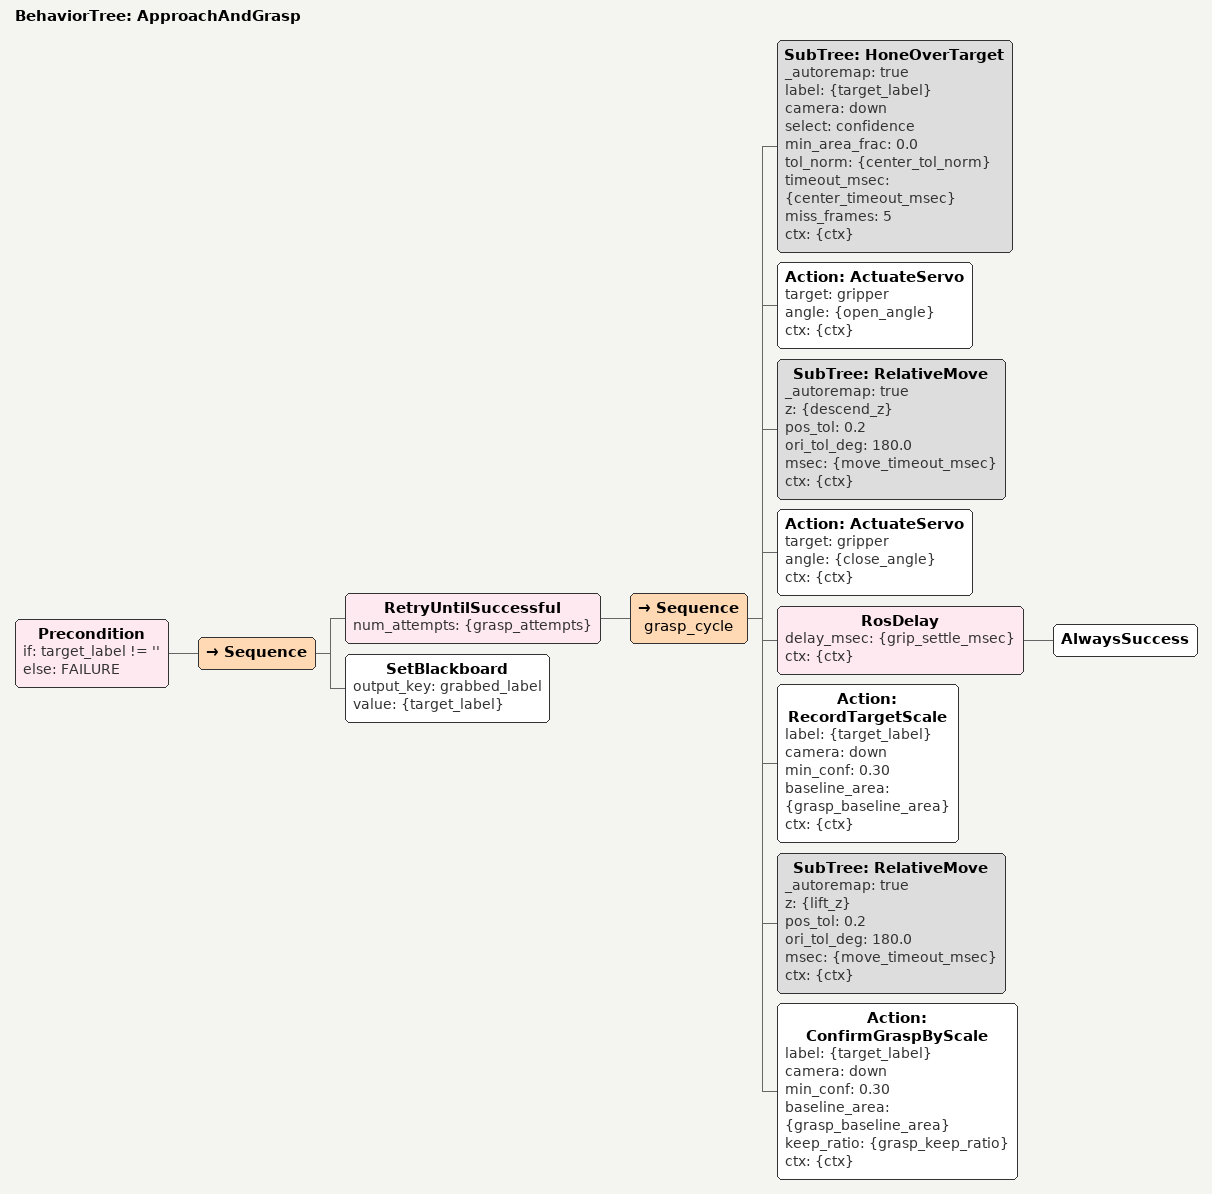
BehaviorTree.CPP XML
<root BTCPP_format="4">
    <BehaviorTree ID="ApproachAndGrasp">
        <!-- Fail-fast guard: never grab without a decided target (S3 sets target_label) -->
        <Precondition if="target_label != ''" else="FAILURE">
            <Sequence>
                <RetryUntilSuccessful num_attempts="{grasp_attempts}">
                    <Sequence name="grasp_cycle">
                        <!-- 1. Center over the selected object (HoneOverTarget degrades to
                             dead-reckoning internally on timeout; see hone_over_target.xml) -->
                        <SubTree ID="HoneOverTarget" _autoremap="true"
                                 label="{target_label}" camera="down" select="confidence"
                                 min_area_frac="0.0"
                                 tol_norm="{center_tol_norm}" timeout_msec="{center_timeout_msec}"
                                 miss_frames="5"
                                 ctx="{ctx}"/>
                        <!-- 2. Ensure the gripper is open before descending -->
                        <Action ID="ActuateServo" target="gripper" angle="{open_angle}" ctx="{ctx}"/>
                        <!-- 3. Dead-reckon descent to grasp depth (negative z = down) -->
                        <SubTree ID="RelativeMove" _autoremap="true"
                                 z="{descend_z}" pos_tol="0.2" ori_tol_deg="180.0"
                                 msec="{move_timeout_msec}" ctx="{ctx}"/>
                        <!-- 4. Close to grasp, then let the joint/attach settle -->
                        <Action ID="ActuateServo" target="gripper" angle="{close_angle}" ctx="{ctx}"/>
                        <RosDelay delay_msec="{grip_settle_msec}" ctx="{ctx}"><AlwaysSuccess/></RosDelay>
                        <Action ID="RecordTargetScale" label="{target_label}" camera="down"
                                min_conf="0.30" baseline_area="{grasp_baseline_area}" ctx="{ctx}"/>
                        <!-- 5. Lift clear of the table (positive z = up) -->
                        <SubTree ID="RelativeMove" _autoremap="true"
                                 z="{lift_z}" pos_tol="0.2" ori_tol_deg="180.0"
                                 msec="{move_timeout_msec}" ctx="{ctx}"/>
                        <Action ID="ConfirmGraspByScale" label="{target_label}" camera="down"
                                min_conf="0.30" baseline_area="{grasp_baseline_area}"
                                keep_ratio="{grasp_keep_ratio}" ctx="{ctx}"/>
                    </Sequence>
                </RetryUntilSuccessful>
                <!-- 6. Record what we grabbed -> S3's exclude reads this for the S6 loop -->
                <SetBlackboard output_key="grabbed_label" value="{target_label}"/>
            </Sequence>
        </Precondition>
    </BehaviorTree>
</root>
